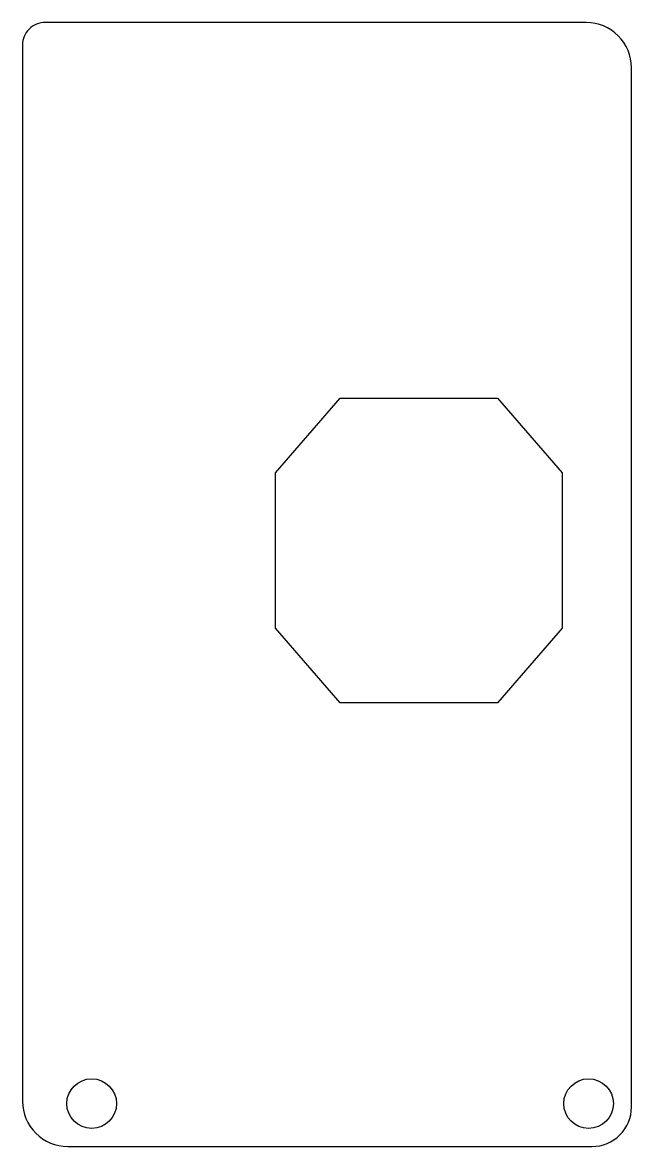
# Model space of a CAD drawing. Header units: millimetres. Extents: x 76.8 to 103.8, y -90.8 to -41.
import ezdxf

# ---------------------------------------------------------------- set-up
doc = ezdxf.new("R2010")
doc.units = ezdxf.units.MM
doc.layers.get('0').update_dxf_attribs({"linetype": 'CONTINUOUS'})

msp = doc.modelspace()

# ---------------------------------------------------------------- linework, layer by layer
msp.add_lwpolyline([(76.835, -88.81, 0.414214), (78.835, -90.81), (102.047, -90.81, 0.414214), (103.797, -89.06), (103.797, -42.997, 0.414214), (101.797, -40.997), (77.835, -40.997, 0.414214), (76.835, -41.997)], format="xyb", close=True)
msp.add_lwpolyline([(97.86, -71.147), (90.904, -71.147), (88.032, -67.833), (88.032, -60.96), (90.904, -57.647), (97.86, -57.647), (100.732, -60.96), (100.732, -67.833)], close=True)
for centre in [(79.897, -88.91), (101.897, -88.91)]:
    msp.add_circle(centre, 1.1)

doc.saveas('drawing.dxf')
